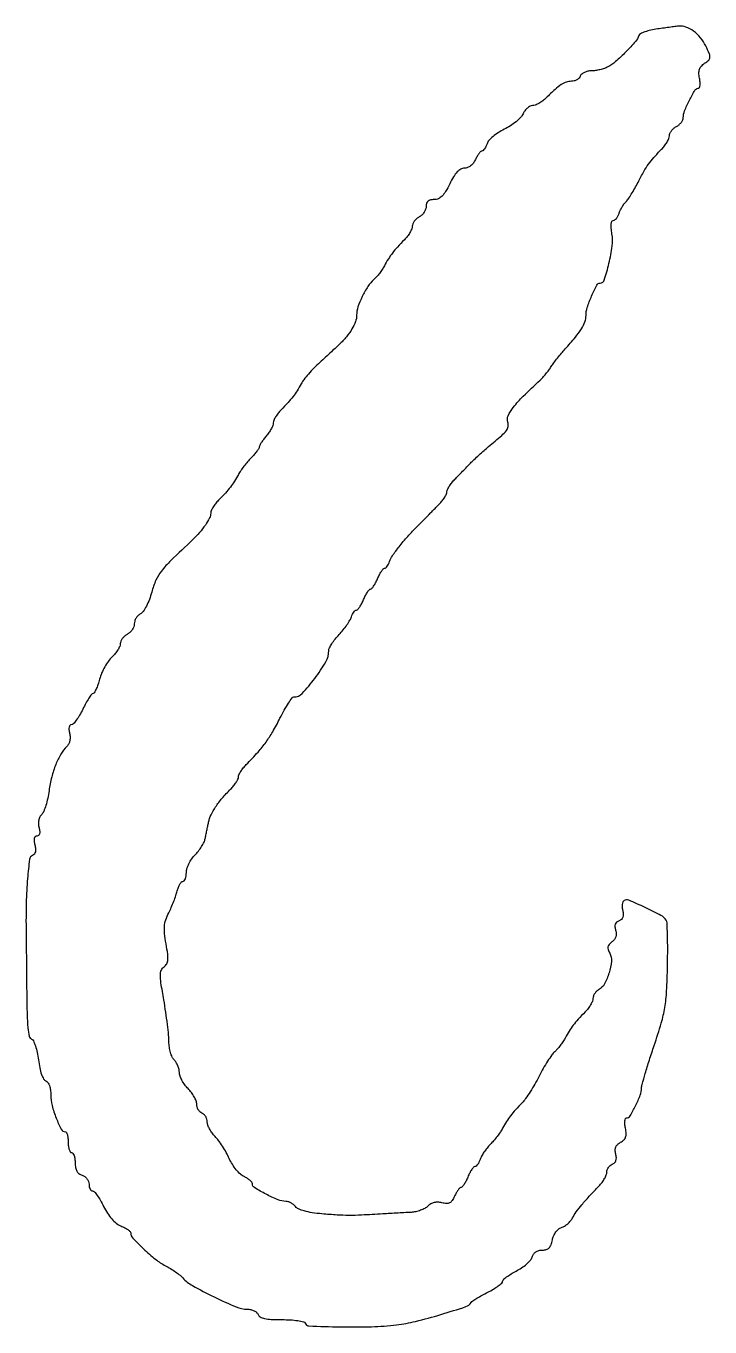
# Model space of a CAD drawing. Extents: x 1 to 198, y 1 to 375.
import ezdxf

# ---------------------------------------------------------------- set-up
doc = ezdxf.new("R2010")
doc.units = 0

msp = doc.modelspace()

# ---------------------------------------------------------------- linework, layer by layer
msp.add_lwpolyline([(182.561021, 374.049449, 0.021377), (180.640024, 373.699434, 0.029398), (178.954427, 373.211531, 0.029433), (177.66385, 372.666825, 0.200321), (177.218842, 372.156526, -0.099782), (176.222192, 370.418491, -0.01505), (173.473453, 367.465921, -0.017246), (170.498719, 364.658067, -0.059208), (168.315741, 363.152466, -0.039184), (167.29126, 362.710634, -0.023085), (166.010203, 362.338537, -0.023001), (164.687863, 362.083504, -0.036148), (163.534357, 362, 0.053644), (162.498291, 361.888522, 0.056877), (161.531053, 361.559375, 0.063642), (160.772235, 361.074338, 0.127822), (160.361626, 360.5, -0.10006), (159.997327, 359.926434, -0.066839), (159.386636, 359.440625, -0.063624), (158.633639, 359.11206, -0.07121), (157.850805, 359, 0.080187), (156.353423, 358.758305, 0.064135), (154.878654, 358.049258, 0.040225), (153.107244, 356.683918, 0.010951), (150.541137, 354.25, -0.03279), (149.55007, 353.388955, -0.032382), (148.450936, 352.660937, -0.034152), (147.406896, 352.154039, -0.096225), (146.613891, 352, 0.1184), (145.901396, 351.828882, 0.059832), (145.130042, 351.31138, 0.054418), (144.42063, 350.552344, 0.053893), (143.889016, 349.655761, -0.08356), (143.182278, 348.609891, -0.030124), (141.863931, 347.382772, -0.028877), (140.229289, 346.186904, -0.030413), (138.495005, 345.209836, 0.0295), (136.791392, 344.254137, 0.031364), (135.248328, 343.122135, 0.033049), (134.057321, 341.986263, 0.109354), (133.517163, 341.054075, -0.032009), (133.210942, 340.267667, -0.042744), (132.829928, 339.603384, -0.049115), (132.434442, 339.13797, -0.194472), (132.093127, 339, 0.198194), (131.7243, 338.847823, 0.033879), (131.21323, 338.265625, 0.032446), (130.674601, 337.457377, 0.023863), (130.181954, 336.5, -0.056148), (129.581625, 335.497828, -0.063002), (128.793185, 334.697185, -0.069154), (127.904428, 334.17746, -0.098078), (127.008442, 334, 0.128157), (125.958382, 333.72636, 0.077043), (124.937849, 332.928363, 0.053331), (123.899751, 331.553764, 0.022005), (122.787737, 329.5, -0.020572), (121.610374, 327.310589, -0.062436), (120.576629, 325.976536, -0.094231), (119.517592, 325.253663, -0.10312), (118.300734, 325, 0.053577), (117.249409, 324.887021, 0.123803), (116.542742, 324.536501, 0.140008), (116.138202, 323.926759, 0.077045), (116, 323.035184, -0.088264), (115.852172, 322.204291, -0.057686), (115.4125, 321.333112, -0.055927), (114.764902, 320.555412, -0.06843), (114, 320, 0.056552), (113.235063, 319.471745, 0.052705), (112.5875, 318.77401, 0.056541), (112.146158, 318.020496, 0.1046), (112, 317.329487, -0.098384), (111.846902, 316.558951, -0.033584), (111.339062, 315.532431, -0.031862), (110.611057, 314.445744, -0.031737), (109.75, 313.458863, 0.00992), (107.737675, 311.345987, 0.021676), (106.301184, 309.633037, 0.02458), (105.132863, 307.944752, 0.017161), (103.978294, 305.937014, -0.023858), (103.359947, 304.894298, -0.016529), (102.567734, 303.775248, -0.016707), (101.73329, 302.748615, -0.032625), (100.991035, 302, 0.064712), (99.249293, 300.002534, 0.033667), (97.602155, 297.129499, 0.033616), (96.381618, 294.12652, 0.079879), (96, 291.753051, -0.088738), (95.670959, 289.913658, -0.045598), (94.659595, 287.793836, -0.03962), (93.075128, 285.553114, -0.029415), (91, 283.341208, -0.002881), (90.167648, 282.561557, -0.000645), (88.738834, 281.242004, -0.000669), (87.085117, 279.722779, -0.000647), (85.408796, 278.190906, 0.014558), (83.747608, 276.58582, 0.013504), (82.139251, 274.847043, 0.013631), (80.792953, 273.223077, 0.04341), (80.023526, 272.043958, -0.016947), (78.863071, 270.041813, -0.024178), (77.69046, 268.355194, -0.021373), (76.253796, 266.644715, -0.00988), (74.25, 264.541137, 0.029528), (73.388906, 263.562966, 0.030685), (72.660938, 262.50218, 0.032247), (72.150867, 261.511856, 0.10315), (72, 260.788339, -0.091849), (71.865449, 260.062057, -0.029854), (71.4125, 259.064058, -0.028609), (70.76543, 257.991763, -0.028583), (70, 257, 0.015846), (69.234205, 256.058337, 0.019806), (68.5875, 255.135923, 0.018394), (68.112485, 254.334551, 0.12522), (68, 253.892445, -0.143043), (67.870874, 253.450324, -0.018386), (67.303234, 252.629594, -0.020268), (66.536355, 251.685872, -0.015623), (65.62803, 250.718939, 0.01917), (64.627447, 249.638541, 0.013427), (63.581731, 248.350338, 0.013571), (62.645344, 247.060319, 0.027342), (61.992759, 245.98647, -0.01736), (60.849367, 244.017505, -0.02405), (59.681802, 242.343122, -0.021142), (58.246559, 240.636672, -0.009826), (56.25, 238.541137, 0.028575), (55.388887, 237.56669, 0.030141), (54.660938, 236.51698, 0.031607), (54.149785, 235.542007, 0.105308), (54, 234.83872, -0.119616), (53.665968, 233.462426, -0.029301), (52.469161, 231.442037, -0.028818), (50.806445, 229.259336, -0.027629), (48.881579, 227.249695, 0.004467), (42.556935, 221.230835, 0.034119), (39.811718, 218.181853, 0.062918), (38.251535, 215.573975, 0.036918), (37.038175, 212.140189, -0.024481), (36.352627, 210.034987, -0.028628), (35.493932, 208.117318, -0.029848), (34.591491, 206.604705, -0.121035), (33.799606, 205.892752, 0.074074), (33.111305, 205.381057, 0.056843), (32.528634, 204.645719, 0.057543), (32.133385, 203.809541, 0.081832), (32, 203, -0.089634), (31.852277, 202.182584, -0.057669), (31.4125, 201.322777, -0.0557), (30.764898, 200.552804, -0.067308), (30, 200, 0.056552), (29.235063, 199.471745, 0.052705), (28.5875, 198.77401, 0.056541), (28.146158, 198.020496, 0.1046), (28, 197.329487, -0.106053), (27.835021, 196.56042, -0.035077), (27.285745, 195.537435, -0.033101), (26.499004, 194.456266, -0.032048), (25.568495, 193.475898, 0.052495), (24.556673, 192.318748, 0.026554), (23.526051, 190.676731, 0.026044), (22.631776, 188.850387, 0.035071), (22.02995, 187.111227, -0.0162), (21.550492, 185.5358, -0.02473), (21.024211, 184.207673, -0.021858), (20.515348, 183.206985, -0.270484), (20.160722, 183, 0.237438), (19.762723, 182.799709, 0.014572), (18.980208, 181.678125, 0.019142), (18.105277, 180.224303, 0.012806), (17.212263, 178.5, -0.018818), (16.293115, 176.776296, -0.026592), (15.338797, 175.321875, -0.025229), (14.462627, 174.247881, -0.212109), (13.904589, 174, 0.210887), (13.493282, 173.818447, 0.133672), (13.250408, 173.344623, 0.079243), (13.212288, 172.578843, 0.034386), (13.392491, 171.572328, -0.052783), (13.545673, 170.48875, -0.058292), (13.45953, 169.43391, -0.062879), (13.146469, 168.500268, -0.084267), (12.630574, 167.773431, 0.062158), (10.893193, 165.540569, 0.038359), (9.412757, 162.555524, 0.034523), (8.256678, 159.00407, 0.027754), (7.497056, 155.058379, -0.019601), (7.113309, 152.873901, -0.021989), (6.570656, 150.809652, -0.021941), (5.959581, 149.108781, -0.09948), (5.378909, 148.236051, 0.083431), (4.857816, 147.504472, 0.063233), (4.541574, 146.569471, 0.058679), (4.454157, 145.513904, 0.052876), (4.607509, 144.427672, -0.033324), (4.797795, 143.377684, -0.089706), (4.747744, 142.623591, -0.155295), (4.47008, 142.174082, -0.179215), (4, 142, 0.182152), (3.525864, 141.821343, 0.156918), (3.251213, 141.3619, 0.087734), (3.210292, 140.582833, 0.03085), (3.416155, 139.478041, -0.038069), (3.606309, 138.368973, -0.076035), (3.554773, 137.482591, -0.105483), (3.27031, 136.845674, -0.144315), (2.774563, 136.465733, 0.275638), (1.891012, 135.340389, 0.010432), (1.297799, 129.808753, 0.015769), (0.918535, 122.848258, 0.009234), (0.881528, 114.5, -0.000798), (0.915427, 111.774564, -0.000191), (0.962803, 107.245417, -0.000196), (1.013184, 102.044228, -0.000194), (1.059669, 96.824824, 0.005071), (1.174113, 90.692436, 0.019258), (1.431834, 86.869566, 0.024696), (1.816761, 84.409431, 0.255288), (2.458674, 83.654232, -0.196191), (3.000702, 83.145351, -0.027667), (3.572182, 81.689884, -0.028124), (4.07915, 79.803859, -0.020519), (4.436395, 77.662781, 0.019329), (4.814469, 75.363184, 0.034088), (5.327163, 73.508904, 0.04063), (5.92187, 72.174025, 0.177855), (6.561539, 71.614759, -0.150863), (7.150524, 71.152075, -0.066129), (7.607722, 70.25952, -0.05241), (7.90295, 69.035073, -0.03298), (8, 67.565312, 0.062546), (8.377795, 64.556998, 0.031837), (9.555076, 60.925694, 0.0254), (11.023863, 57.705697, 0.280005), (12.185212, 57, -0.284769), (12.499898, 56.804958, -0.049013), (12.760656, 56.11875, -0.040659), (12.940944, 55.149599, -0.025668), (13, 54, 0.031626), (13.072766, 52.850749, 0.048861), (13.29375, 51.88125, 0.06271), (13.615738, 51.209557, 0.254951), (14, 51, -0.251476), (14.384074, 50.793788, -0.064263), (14.70625, 50.138545, -0.04984), (14.927195, 49.190779, -0.03237), (15, 48.067388, 0.042103), (15.115697, 46.695851, 0.085875), (15.47461, 45.680063, 0.103733), (16.098, 44.965987, 0.084964), (17, 44.5, -0.081113), (17.764378, 44.112489, -0.069591), (18.4125, 43.483985, -0.071315), (18.850007, 42.718828, -0.094537), (19, 41.932612, 0.050443), (19.074798, 41.193097, 0.070412), (19.297568, 40.567705, 0.090535), (19.626299, 40.147069, 0.183741), (20.012997, 40, -0.218794), (20.523209, 39.765512, -0.022387), (21.363713, 38.692387, -0.024669), (22.286473, 37.253818, -0.01719), (23.188674, 35.548553, 0.030015), (24.283197, 33.602167, 0.038368), (25.526089, 31.963742, 0.043077), (26.846973, 30.710765, 0.07017), (28.175677, 29.927232, -0.022802), (29.257373, 29.420241, -0.031738), (30.170355, 28.863813, -0.032772), (30.831288, 28.33335, -0.210257), (31, 27.949882, 0.190198), (31.600393, 26.428642, 0.015412), (34.685903, 23.326023, 0.021643), (38.120551, 20.349497, 0.049444), (41, 18.495826, -0.018613), (42.449996, 17.684016, -0.015998), (43.9125, 16.726654, -0.016291), (45.184458, 15.771341, -0.043857), (46, 14.989328, 0.0869), (48.732633, 12.785396, 0.013292), (54.961911, 9.552189, 0.012538), (61.356778, 6.641784, 0.100846), (64.506421, 6, -0.054479), (65.526878, 5.888482, -0.057301), (66.480926, 5.559375, -0.063948), (67.23051, 5.074275, -0.126237), (67.638374, 4.5, 0.177792), (68.259086, 3.789876, 0.07164), (69.484033, 3.332239, 0.041735), (71.44805, 3.073306, 0.011916), (74.523655, 3, -0.014713), (76.965678, 2.928124, -0.022337), (79.077782, 2.708702, -0.018506), (80.734742, 2.39829, -0.261829), (81.166667, 2.008347, 0.312078), (82.28289, 1.174626, 0.004202), (91.308943, 0.920761, 0.011917), (100.306922, 0.957815, 0.022894), (107.5, 1.489129, 0.030501), (112.965383, 2.486449, 0.012526), (120.237785, 4.471987, 0.006464), (127.41536, 6.727772, 0.171192), (128.985467, 7.937642, -0.101032), (129.395098, 8.35459, -0.009684), (130.597293, 9.131116, -0.012023), (132.084779, 10.002842, -0.009208), (133.75, 10.88599, 0.016762), (135.378097, 11.781213, 0.024026), (136.751563, 12.689527, 0.021527), (137.778536, 13.512199, 0.216375), (138, 14, -0.210336), (138.212694, 14.483238, -0.023805), (139.153641, 15.266086, -0.025571), (140.422938, 16.125556, -0.018085), (141.92729, 16.962906, 0.030857), (143.477444, 17.87834, 0.031673), (144.888967, 18.970342, 0.033395), (145.982733, 20.071014, 0.102394), (146.494677, 20.98323, -0.080804), (146.918605, 21.820712, -0.085436), (147.579472, 22.462163, -0.082234), (148.439695, 22.862872, -0.068063), (149.442388, 23, 0.069335), (150.581168, 23.158677, 0.129041), (151.378313, 23.629558, 0.107251), (151.933327, 24.50142, 0.038971), (152.333914, 25.919572, -0.05152), (152.712296, 27.141291, -0.057872), (153.322217, 28.209248, -0.063576), (154.09634, 29.021281, -0.094021), (154.959976, 29.487297, 0.063336), (155.823583, 29.88738, 0.038363), (156.730521, 30.55845, 0.037889), (157.542074, 31.376611, 0.053603), (158.119669, 32.223604, -0.033842), (159.202399, 33.954214, -0.016447), (160.801392, 36.016172, -0.013239), (162.946054, 38.466504, -0.006833), (165.75, 41.421845, 0.032434), (166.611051, 42.427806, 0.031994), (167.339063, 43.541112, 0.033705), (167.846128, 44.59681, 0.095385), (168, 45.396056, -0.085605), (168.117681, 46.078371, -0.066254), (168.462477, 46.750642, -0.066045), (168.972534, 47.311368, -0.08379), (169.574391, 47.66692, 0.098592), (170.232426, 48.082189, 0.121849), (170.621767, 48.691235, 0.097432), (170.732095, 49.521962, 0.045955), (170.56538, 50.595529, -0.053627), (170.406133, 51.735849, -0.10615), (170.568836, 52.630446, -0.110735), (171.077399, 53.355023, -0.06179), (171.96205, 53.97969, 0.065819), (172.901488, 54.654407, 0.122217), (173.407402, 55.438045, 0.098814), (173.547638, 56.485768, 0.033378), (173.346061, 58.019696, -0.028843), (173.185385, 59.162136, -0.04926), (173.201155, 60.124536, -0.068839), (173.371904, 60.786918, -0.304152), (173.689788, 61, 0.264499), (174.664442, 61.554374, 0.017831), (176.259351, 64.468105, 0.024221), (177.618154, 67.537711, 0.092337), (178, 69.587756, -0.068561), (178.1402, 70.605404, -0.003528), (179.062754, 73.803188, -0.005558), (180.231962, 77.595758, -0.004), (181.617886, 81.803829, 0.009896), (183.659458, 88.257789, 0.030078), (184.692174, 92.74025, 0.02865), (185.205379, 97.429153, 0.008331), (185.460347, 104.695887, 0.004658), (185.503467, 109.436269, 0.006954), (185.444917, 113.580354, 0.003351), (185.323139, 117.084701, 0.133084), (185.092461, 117.814742, 0.129168), (183.568439, 119.215324, 0.012462), (179.028067, 121.472647, 0.009101), (174.293212, 123.57719, 0.243028), (172.958837, 123.47456, 0.161723), (172.629534, 123.080851, 0.060788), (172.446279, 122.376277, 0.052085), (172.420892, 121.499646, 0.042721), (172.57072, 120.57425, -0.047291), (172.734688, 119.499475, -0.101644), (172.613556, 118.67406, -0.123774), (172.202341, 118.065967, -0.091124), (171.50544, 117.640461, 0.084546), (170.812455, 117.229669, 0.130404), (170.416992, 116.661022, 0.112055), (170.321808, 115.90438, 0.052371), (170.521745, 114.931487, -0.06383), (170.701334, 113.943701, -0.090128), (170.587934, 113.058512, -0.091282), (170.17233, 112.277911, -0.067131), (169.464084, 111.597396, 0.050911), (168.660366, 110.873626, 0.135596), (168.316286, 110.190189, 0.12885), (168.363042, 109.404337, 0.043949), (168.8154, 108.344928, -0.145675), (169.289374, 106.031478, -0.051625), (168.643161, 102.678491, -0.051631), (167.319504, 99.518912, -0.1411), (165.632043, 97.813957, 0.066206), (165.007833, 97.34685, 0.054457), (164.479413, 96.703131, 0.056356), (164.120363, 95.989141, 0.088569), (164, 95.314981, -0.09895), (163.847156, 94.550213, -0.033431), (163.339063, 93.52817, -0.031724), (162.611061, 92.444672, -0.031467), (161.75, 91.458863, 0.00992), (159.737675, 89.345987, 0.021676), (158.301184, 87.633037, 0.02458), (157.132863, 85.944752, 0.017161), (155.978294, 83.937014, -0.024048), (155.359415, 82.8943, -0.016637), (154.565565, 81.775248, -0.016815), (153.728751, 80.748652, -0.032759), (152.983649, 80, 0.057107), (152.152714, 79.079723, 0.012774), (150.965622, 77.325, 0.013096), (149.692429, 75.215607, 0.012328), (148.504369, 73, -0.013078), (147.286102, 70.736215, -0.012154), (145.922283, 68.482357, -0.012237), (144.612183, 66.538085, -0.039553), (143.613743, 65.344193, 0.009989), (141.686713, 63.298625, 0.020674), (140.282427, 61.611803, 0.023303), (139.131582, 59.952182, 0.01708), (138.007241, 58.01353, -0.02668), (137.359739, 56.944863, -0.013624), (136.44106, 55.672452, -0.013498), (135.420384, 54.409184, -0.019709), (134.449556, 53.358647, 0.026025), (133.523843, 52.331203, 0.021145), (132.639686, 51.141299, 0.02164), (131.917671, 49.972811, 0.050763), (131.510198, 49.032131, -0.033999), (131.203714, 48.254207, -0.044659), (130.816369, 47.596939, -0.05173), (130.41022, 47.138656, -0.187727), (130.053933, 47, 0.215174), (129.665888, 46.824899, 0.03068), (129.115932, 46.11875, 0.030353), (128.53512, 45.149058, 0.021572), (128, 44, -0.0191), (127.4717, 42.850784, -0.02746), (126.911424, 41.88125, -0.026306), (126.388021, 41.16565, -0.225378), (126.039195, 41, 0.205279), (125.692326, 40.851326, 0.030911), (125.194453, 40.259184, 0.030452), (124.66447, 39.443947, 0.022012), (124.171964, 38.478074, -0.040186), (123.472361, 37.22103, -0.125841), (122.75872, 36.579485, -0.134286), (121.85395, 36.381994, -0.048497), (120.541009, 36.579063, 0.052807), (119.367805, 36.74486, 0.067602), (118.283342, 36.635913, 0.070972), (117.308613, 36.250172, 0.066815), (116.458132, 35.600989, -0.072979), (115.617526, 34.975514, -0.035425), (114.393728, 34.424325, -0.034185), (113.012999, 34.02128, -0.041645), (111.678571, 33.843521, 0.001319), (110.113049, 33.762312, 0.000524), (107.964955, 33.642944, 0.000519), (105.64712, 33.509294, 0.000652), (103.5, 33.380443, -0.003107), (97.436799, 33.046452, -0.012474), (93.724955, 32.957834, -0.015401), (90.405572, 33.063675, -0.006677), (86, 33.399272, -0.016025), (83.195662, 33.741486, -0.028694), (80.926787, 34.227094, -0.033892), (79.242197, 34.815387, -0.133986), (78.389757, 35.490908, 0.062945), (77.840903, 36.068362, 0.047338), (77.112267, 36.556704, 0.048216), (76.324374, 36.889348, 0.075929), (75.599919, 37, -0.098556), (73.388808, 37.440113, -0.022663), (69.927166, 39.0625, -0.016634), (66.613382, 40.946048, -0.260855), (66, 42.041763, 0.169864), (65.839416, 42.50081, 0.045081), (65.295014, 43.070013, 0.040382), (64.518711, 43.644208, 0.032161), (63.600048, 44.136369, -0.081604), (62.549654, 44.840233, -0.032762), (61.364781, 46.106821, -0.031335), (60.241573, 47.667144, -0.034425), (59.360773, 49.308751, 0.02139), (58.491183, 51.036002, 0.016226), (57.397663, 52.853555, 0.016488), (56.257999, 54.494453, 0.03636), (55.260725, 55.648366, -0.038118), (54.395602, 56.656505, -0.034797), (53.664088, 57.814427, -0.036602), (53.158545, 58.944351, -0.087102), (53, 59.847557, 0.071097), (52.887942, 60.631633, 0.063594), (52.559375, 61.385682, 0.066836), (52.073568, 61.997091, 0.100207), (51.5, 62.361626, -0.102341), (50.926396, 62.729595, -0.066772), (50.440625, 63.351514, -0.063148), (50.112027, 64.120934, -0.069485), (50, 64.923161, 0.091781), (49.826552, 65.860106, 0.035598), (49.265625, 67.060099, 0.033752), (48.45669, 68.305889, 0.035518), (47.5, 69.409091, -0.037679), (46.543314, 70.521958, -0.03463), (45.734375, 71.79655, -0.036447), (45.175032, 73.037642, -0.087866), (45, 74.025974, 0.059349), (44.890376, 74.946271, 0.039023), (44.559375, 75.961648, 0.039013), (44.074426, 76.913696, 0.059142), (43.5, 77.642857, -0.090122), (42.923387, 78.475572, -0.035941), (42.440223, 79.782813, -0.034102), (42.109822, 81.303065, -0.03638), (41.998633, 82.821429, 0.024006), (41.903826, 84.779763, 0.006384), (41.563212, 87.888128, 0.006459), (41.084542, 91.416767, 0.006613), (40.518268, 94.904115, -0.005007), (39.699649, 99.845116, -0.040755), (39.533319, 102.128739, -0.100952), (39.820213, 103.474901, -0.132829), (40.601876, 104.450835, 0.107644), (41.354607, 105.300527, 0.10618), (41.690501, 106.390497, 0.055906), (41.649951, 108.056768, 0.010942), (41.177557, 111.023393, -0.016418), (40.731721, 114.035228, -0.050184), (40.703163, 116.09796, -0.06083), (41.083263, 117.899375, -0.033623), (41.953416, 119.976672, 0.013637), (42.676795, 121.526759, 0.010168), (43.392537, 123.272835, 0.010296), (44.000212, 124.947447, 0.022913), (44.377152, 126.25, -0.031716), (44.702051, 127.302984, -0.043918), (45.132103, 128.192188, -0.051456), (45.59659, 128.814649, -0.209722), (46.019052, 129, 0.232381), (46.394925, 129.184663, 0.072539), (46.711847, 129.747727, 0.055334), (46.928355, 130.57061, 0.036697), (47, 131.545455, -0.076676), (47.178091, 132.699942, -0.038296), (47.731377, 134.074559, -0.036872), (48.536935, 135.440243, -0.04472), (49.489795, 136.580704, 0.030868), (50.475749, 137.69654, 0.025965), (51.379654, 138.989705, 0.026767), (52.081519, 140.260515, 0.063016), (52.427049, 141.28525, -0.00054), (52.63582, 142.31287, -0.000288), (52.896213, 143.583792, -0.000286), (53.163698, 144.881754, -0.000446), (53.395855, 146, -0.060305), (54.107723, 148.105335, -0.035695), (55.422075, 150.412213, -0.030507), (57.304504, 152.887211, -0.020015), (59.75, 155.505665, 0.026035), (60.611183, 156.45029, 0.028781), (61.339062, 157.449392, 0.029916), (61.853784, 158.364729, 0.113597), (62, 159, -0.112074), (62.145272, 159.639965, -0.028734), (62.660938, 160.57523, -0.027795), (63.3888, 161.601455, -0.025078), (64.25, 162.578155, 0.010584), (67.618423, 166.182214, 0.025277), (69.920417, 169.029432, 0.026908), (71.838186, 171.985112, 0.013571), (73.948022, 175.897033, -0.010739), (75.19236, 178.235801, -0.016305), (76.382271, 180.207253, -0.010994), (77.437314, 181.75726, -0.242379), (77.90864, 182, 0.205711), (80.325346, 183.038222, 0.027959), (83.967338, 187.3327, 0.030692), (87.126041, 192.09033, 0.131942), (88, 195.344585, -0.118585), (88.181339, 196.098423, -0.024469), (88.866202, 197.291615, -0.024452), (89.819946, 198.630711, -0.020898), (90.948772, 199.945161, 0.018042), (92.122982, 201.296765, 0.017339), (93.213061, 202.747103, 0.017564), (94.083585, 204.091212, 0.058133), (94.51616, 205.050916, -0.035448), (94.812594, 205.796992, -0.046002), (95.191374, 206.427457, -0.053501), (95.591379, 206.865673, -0.183016), (95.946067, 207, 0.215174), (96.334112, 207.175101, 0.03068), (96.884068, 207.88125, 0.030353), (97.46488, 208.850942, 0.021572), (98, 210, -0.020141), (98.531167, 211.149149, -0.028696), (99.100089, 212.11875, -0.028173), (99.634573, 212.830161, -0.221031), (100, 213, 0.221031), (100.365427, 213.169839, 0.028173), (100.899911, 213.88125, 0.028696), (101.468833, 214.850851, 0.020141), (102, 216, -0.021572), (102.53512, 217.149058, -0.030353), (103.115932, 218.11875, -0.03068), (103.665888, 218.824899, -0.215174), (104.053933, 219, 0.183016), (104.408621, 219.134327, 0.053501), (104.808626, 219.572543, 0.046002), (105.187406, 220.203008, 0.035448), (105.48384, 220.949084, -0.074259), (106.30405, 222.623147, -0.016292), (108.213878, 225.207602, -0.01617), (110.698517, 228.149577, -0.013034), (113.5487, 231.15, 0.000597), (114.265044, 231.867492, 0.000447), (115.052743, 232.659755, 0.000451), (115.793281, 233.407265, 0.001032), (116.35, 233.972572, -0.000056), (116.942224, 234.576283, -0.000018), (117.823125, 235.474005, -0.000018), (118.804237, 236.473706, -0.00002), (119.75, 237.437242, 0.025251), (120.611197, 238.40805, 0.027973), (121.339062, 239.429293, 0.028947), (121.854555, 240.360892, 0.112351), (122, 241, -0.112074), (122.145272, 241.639965, -0.028734), (122.660938, 242.57523, -0.027795), (123.3888, 243.601455, -0.025078), (124.25, 244.578155, 0.000181), (125.27352, 245.628588, 0.000106), (126.496879, 246.885557, 0.000106), (127.719199, 248.142524, 0.000181), (128.739377, 249.192826, -0.009683), (129.811298, 250.25524, -0.004868), (131.203106, 251.556643, -0.004832), (132.66873, 252.874721, -0.007139), (133.981882, 254, 0.004612), (137.737911, 257.185869, 0.048994), (139.118462, 258.637766, 0.132187), (139.593316, 259.762612, 0.111442), (139.482791, 261.05422, -0.189673), (139.603789, 262.842427, -0.05376), (141.088391, 265.264582, -0.03338), (143.950091, 268.501047, -0.009747), (148.767761, 273.085049, 0.022548), (149.539094, 273.857535, 0.011782), (150.43178, 274.883591, 0.011695), (151.299618, 275.981136, 0.017528), (152, 276.981932, -0.015924), (152.751142, 278.062624, -0.007331), (153.79375, 279.423044, -0.007252), (154.933104, 280.823161, -0.009973), (156, 282.045694, 0.011078), (158.932305, 285.420789, 0.03393), (160.705411, 287.876699, 0.051185), (161.677977, 289.863578, 0.088462), (162, 291.669464, -0.07903), (162.365583, 293.967965, -0.023971), (163.62399, 297.277076, -0.016701), (165.12408, 300.424747, -0.280171), (166.070108, 301, 0.326679), (167.268271, 301.876353, 0.017828), (168.598512, 306.643065, 0.025658), (169.535449, 311.644501, 0.075455), (169.47698, 315.136251, -0.019658), (169.2694, 316.748383, -0.045941), (169.273132, 317.96339, -0.072784), (169.464284, 318.743822, -0.30531), (169.844714, 319, 0.159542), (170.281477, 319.143004, 0.061501), (170.751363, 319.585761, 0.05274), (171.180544, 320.231093, 0.04357), (171.498121, 320.99408, -0.033776), (171.83642, 321.85388, -0.022499), (172.332445, 322.789741, -0.022682), (172.898542, 323.658097, -0.040603), (173.449626, 324.306768, 0.046041), (174.097646, 325.086543, 0.010773), (175.029523, 326.509456, 0.011016), (176.034201, 328.199888, 0.010617), (176.976337, 329.953616, -0.010018), (178.643614, 333.066085, -0.02684), (179.990572, 335.188574, -0.028259), (181.516564, 337.092512, -0.01218), (183.75, 339.458863, 0.031737), (184.611057, 340.445744, 0.031862), (185.339063, 341.532431, 0.033584), (185.846902, 342.558951, 0.098384), (186, 343.329487, -0.1046), (186.146158, 344.020496, -0.056541), (186.5875, 344.77401, -0.052705), (187.235063, 345.471745, -0.056552), (188, 346, 0.050862), (188.765013, 346.515587, 0.05045), (189.4125, 347.176271, 0.055037), (189.855254, 347.875413, 0.114134), (190, 348.501257, -0.094086), (190.380003, 350.502828, -0.023534), (191.749432, 353.550524, -0.017226), (193.350759, 356.455395, -0.264026), (194.310212, 357, 0.299586), (194.628575, 357.209562, 0.071075), (194.803152, 357.853925, 0.050476), (194.823622, 358.792683, 0.029591), (194.668604, 359.90698, -0.038503), (194.488355, 361.396482, -0.094014), (194.64631, 362.485671, -0.105978), (195.174541, 363.3616, -0.057772), (196.137807, 364.175507, 0.038858), (197.319788, 365.100092, 0.19383), (197.676181, 365.844726, 0.117051), (197.505008, 366.844541, 0.010592), (196.45537, 369.171268, 0.060864), (194.960813, 371.520794, 0.062351), (192.95526, 373.419844, 0.068715), (190.758499, 374.609618, 0.117987), (188.702947, 374.866387, 0.004793), (187.972134, 374.778115, 0.000611), (186.40254, 374.571296, 0.000716), (184.540228, 374.320876, 0.000596)], format="xyb", close=True)

doc.saveas('drawing.dxf')
